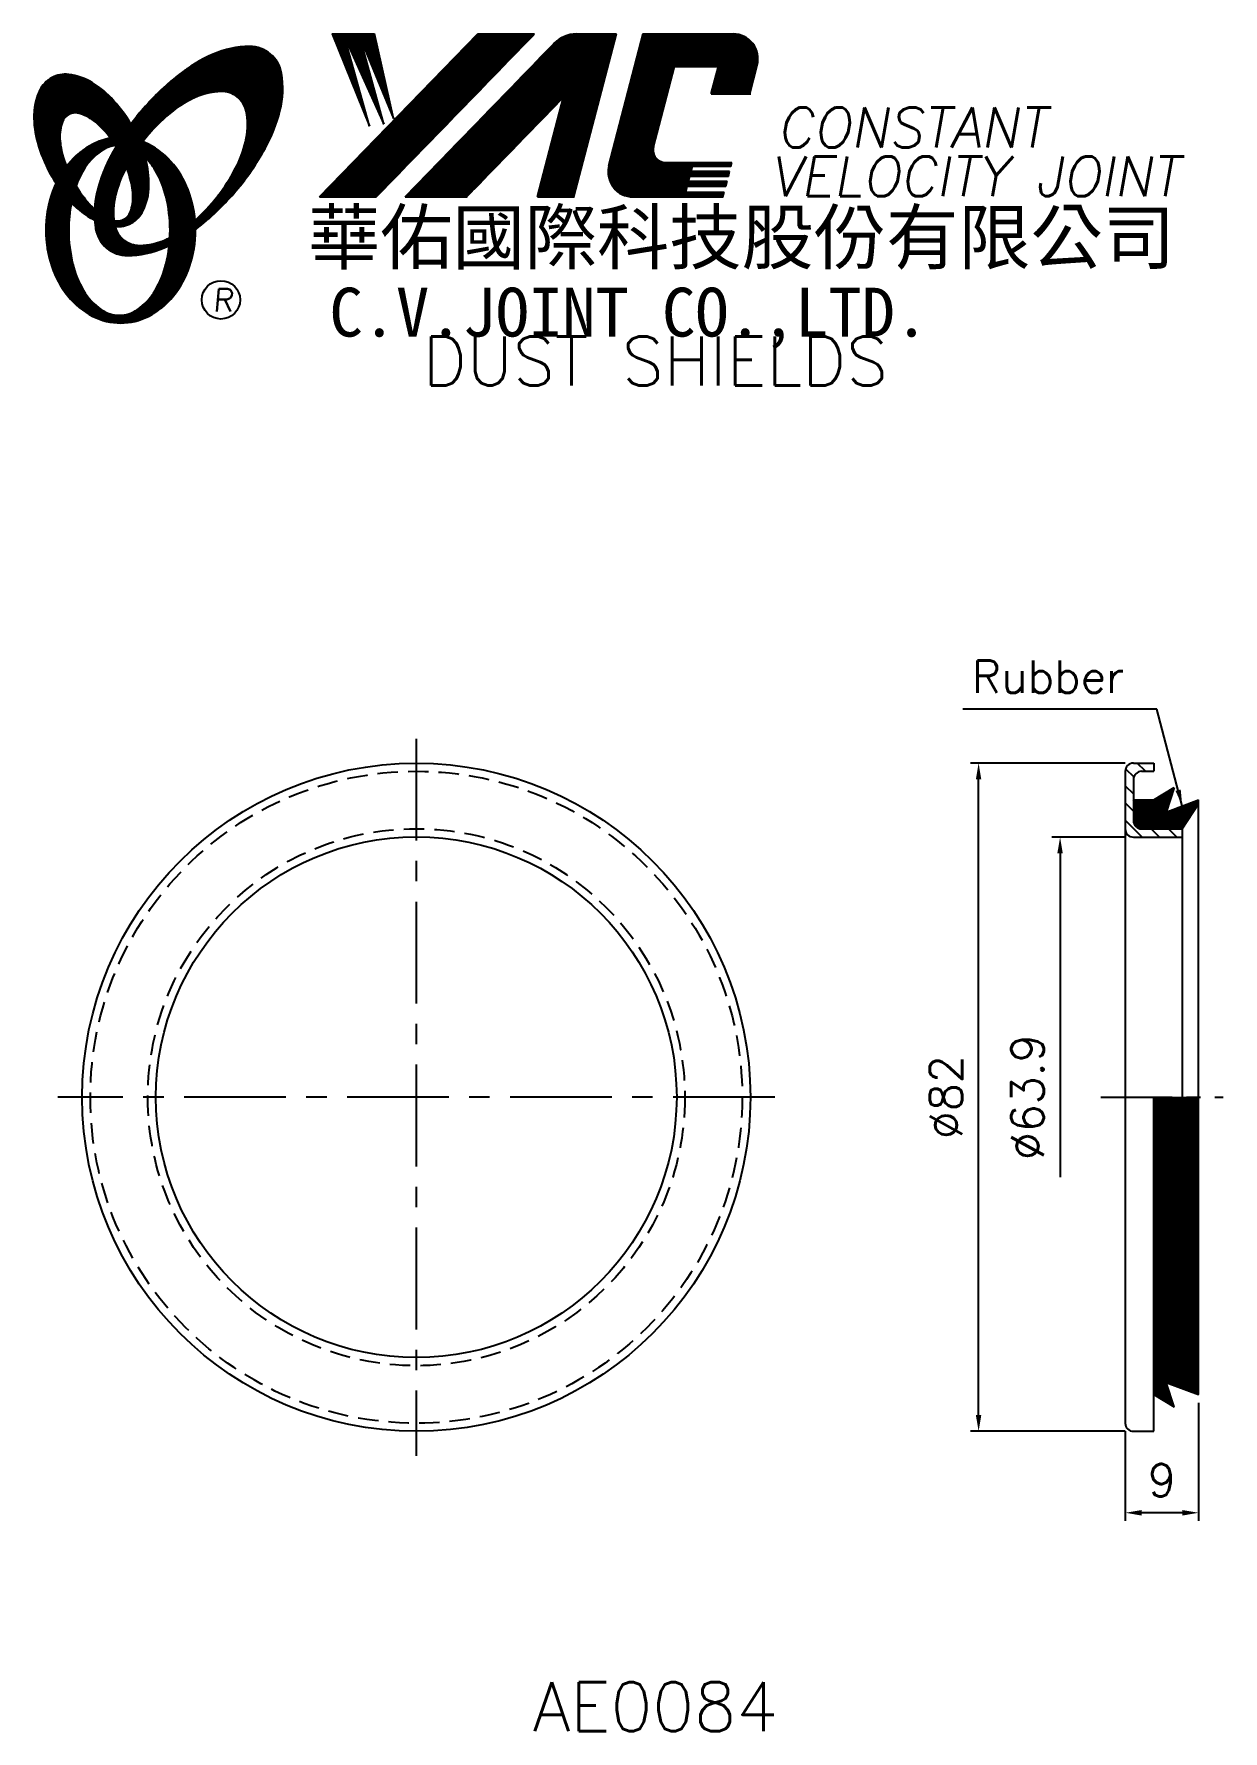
# Model space of a CAD drawing. Extents: x 104 to 250, y -1 to 207.
import ezdxf
from ezdxf.enums import TextEntityAlignment as Align

# ---------------------------------------------------------------- set-up
doc = ezdxf.new("R2010")
doc.units = 0
doc.header["$LTSCALE"] = 10
doc.header["$MEASUREMENT"] = 0
doc.linetypes.add('CENTER', pattern=[2, 1.25, -0.25, 0.25, -0.25])
doc.linetypes.add('HIDDEN', pattern=[0.375, 0.25, -0.125])
doc.layers.get('0').update_dxf_attribs({"linetype": 'CONTINUOUS'})
doc.layers.get('DEFPOINTS').update_dxf_attribs({"linetype": 'CONTINUOUS'})
doc.layers.add('4', color=4, linetype='CONTINUOUS')
doc.styles.add('CHINA', font='KAIU.TTF')
doc.styles.add('ITALICC', font='simplex.shx')
doc.dimstyles.new('STANDARD$0', dxfattribs={"dimtxt": 4, "dimasz": 2, "dimexe": 1, "dimexo": 1, "dimgap": 2, "dimtad": 1, "dimdec": 4, "dimzin": 10, "dimtxsty": 'ITALICC', "dimcen": 2, "dimclrd": 5, "dimclre": 5, "dimclrt": 18, "dimaunit": 1, "dimazin": 3, "dimtp": 0.1, "dimtfac": 0.7, "dimtdec": 4, "dimtmove": 0, "dimatfit": 3, "dimtolj": 1, "dimtzin": 10})
doc.dimstyles.new('STANDARD$7', dxfattribs={"dimtxt": 4, "dimasz": 2, "dimexe": 1, "dimexo": 1, "dimgap": 2, "dimtad": 1, "dimdec": 4, "dimzin": 10, "dimtxsty": 'ITALICC', "dimcen": -2, "dimclrd": 5, "dimclre": 5, "dimclrt": 18, "dimaunit": 1, "dimazin": 3, "dimtp": 2, "dimtfac": 0.75, "dimtdec": 4, "dimtmove": 0, "dimatfit": 3, "dimtolj": 1, "dimtzin": 10})
pattern_1 = [(45, (173.709694, -36.254811), (-0.00727476112, 0.00727476112), [])]
pattern_2 = [(45, (6.024393, 3.616427), (-0.0176776695, 0.0176776695), [])]
pattern_3 = [(45, (5.119149, 0.049598), (-0.00883883476, 0.00883883476), [])]

# ---------------------------------------------------------------- blocks, each defined once
blk = doc.blocks.new('*D14')
at = {"color": 5, "linetype": 'BYBLOCK'}
for p, q in [((238.08, 108.91), (229.08, 108.91)), ((230.08, 106.91), (230.08, 67.18))]:
    blk.add_line(p, q, dxfattribs=at)
blk.add_solid([(229.74, 106.91), (230.41, 106.91), (230.08, 108.91)], dxfattribs=at)
at = {"layer": 'DEFPOINTS', "color": 0, "linetype": 'BYBLOCK'}
for p in [(230.08, 108.91), (239.08, 108.91), (238.08, 45.06)]:
    blk.add_point(p, dxfattribs=at)
at = {"color": 18, "linetype": 'BYBLOCK', "insert": (226.08, 76.99), "char_height": 4, "attachment_point": 5, "rotation": 90, "style": 'ITALICC'}
blk.add_mtext('\\A1;∅63.9', dxfattribs=at)
blk = doc.blocks.new('*D15')
at = {"color": 5, "linetype": 'BYBLOCK'}
for p, q in [((238.08, 117.99), (219.08, 117.99)), ((220.08, 37.99), (220.08, 115.99)), ((238.08, 35.99), (219.08, 35.99))]:
    blk.add_line(p, q, dxfattribs=at)
for points in [[(219.74, 115.99), (220.41, 115.99), (220.08, 117.99)], [(219.74, 37.99), (220.41, 37.99), (220.08, 35.99)]]:
    blk.add_solid(points, dxfattribs=at)
at = {"layer": 'DEFPOINTS', "color": 0, "linetype": 'BYBLOCK'}
for p in [(220.08, 117.99), (239.08, 117.99), (239.08, 35.99)]:
    blk.add_point(p, dxfattribs=at)
at = {"color": 18, "linetype": 'BYBLOCK', "insert": (216.08, 76.99), "char_height": 4, "attachment_point": 5, "rotation": 90, "style": 'ITALICC'}
blk.add_mtext('\\A1;∅82', dxfattribs=at)
blk = doc.blocks.new('*D16')
at = {"color": 5, "linetype": 'BYBLOCK'}
for p, q in [((247.08, 39.49), (247.08, 24.99)), ((238.08, 35.99), (238.08, 24.99)), ((245.08, 25.99), (240.08, 25.99))]:
    blk.add_line(p, q, dxfattribs=at)
for points in [[(240.08, 26.32), (240.08, 25.65), (238.08, 25.99)], [(245.08, 26.32), (245.08, 25.65), (247.08, 25.99)]]:
    blk.add_solid(points, dxfattribs=at)
at = {"layer": 'DEFPOINTS', "color": 0, "linetype": 'BYBLOCK'}
for p in [(247.08, 40.49), (238.08, 36.99), (238.08, 25.99)]:
    blk.add_point(p, dxfattribs=at)
at = {"color": 18, "linetype": 'BYBLOCK', "insert": (242.58, 29.99), "char_height": 4, "attachment_point": 5, "style": 'ITALICC'}
blk.add_mtext('\\A1;9', dxfattribs=at)

msp = doc.modelspace()

# ---------------------------------------------------------------- hatches: boundary and pattern name
at = {"layer": '4', "linetype": 'CONTINUOUS'}
h = msp.add_hatch(dxfattribs=at)
h.set_pattern_fill('ANSI31', color=5, scale=0.1, style=0)
h.set_pattern_definition(pattern_3)
h.paths.add_polyline_path([(165.57785, 207.48058), (158.62055, 207.48058), (139.20394, 187.47682), (146.16125, 187.47682)])
h.paths.add_polyline_path([(169.12475, 199.71501), (165.94437, 187.47682), (170.42536, 187.47682), (175.62379, 207.48058), (170.72707, 207.48058, 0.202785967), (167.99299, 206.32416), (149.69886, 187.47682), (157.24577, 187.47682)])
h.paths.add_polyline_path([(182.75185, 203.48216), (188.14557, 203.48216), (187.27655, 200.13815), (191.99337, 200.13815), (192.91009, 203.66571, 0.490800957), (189.95989, 207.48058), (178.92557, 207.48058), (174.71852, 191.29169, 0.490800957), (177.66872, 187.47682), (188.70304, 187.47682), (188.85748, 188.07113), (184.14066, 188.07113), (184.33403, 188.81522), (189.05085, 188.81522), (189.20941, 189.42535), (184.49259, 189.42535), (184.65383, 190.04582), (189.37065, 190.04582), (189.52683, 190.64682), (184.81001, 190.64682), (184.96681, 191.25019), (189.68363, 191.25019), (189.80037, 191.69939), (181.66062, 191.69939, -0.490800957), (180.18552, 193.60682)])
h = msp.add_hatch(dxfattribs=at)
h.set_pattern_fill('ANSI31', color=1, scale=0.1, style=0)
h.set_pattern_definition(pattern_3)
h.paths.add_polyline_path([(145.93592, 207.48058), (140.75859, 207.48058), (145.32935, 196.17684), (142.26342, 207.13482), (147.09816, 196.4125), (144.15014, 207.13482), (148.27736, 197.11947)])
h = msp.add_hatch(dxfattribs=at)
h.set_pattern_fill('ANSI31', color=5, scale=0.082305, style=0)
h.set_pattern_definition([(45, (5.119149, 0.049598), (-0.00727476112, 0.00727476112), [])])
h.paths.add_polyline_path([(127.15462, 200.4181, -0.172879177), (129.09609, 199.75954, -0.172879177), (130.18339, 198.02149, -0.104527385), (130.21116, 194.69329, -0.065680101), (129.04163, 191.29134, -0.051823203), (126.60122, 187.44895, -0.044272532), (123.92625, 184.62261, -0.020203161), (123.97983, 183.4847, 0.006517006), (124.38438, 183.79677, 0.049863361), (128.9378, 188.20983, 0.049863361), (132.52744, 193.437, 0.063682799), (134.34849, 198.06434, 0.103597411), (134.53778, 202.64832, 0.177892575), (133.18918, 205.01859, 0.177892575), (130.62679, 205.95192, 0.103597411), (126.13899, 204.99887, 0.063682799), (121.88124, 202.4298, 0.049863361), (117.32782, 198.01674, 0.016070017), (116.05712, 196.41043, -0.007061632), (116.3044, 195.9734, -0.031648676), (117.25699, 193.93682, -0.008069351), (117.6889, 194.50113, -0.051823203), (120.86727, 197.75959, -0.065680101), (123.9092, 199.67994, -0.104527385)])
h.paths.add_polyline_path([(114.07895, 187.25678, -0.065680101), (115.24848, 190.65874, -0.006063428), (115.49242, 191.13375, 0.027613469), (114.76559, 192.72183, 0.017011252), (114.23217, 193.6568, 0.007829282), (113.73818, 192.78957, 0.063682799), (111.91714, 188.16223, 0.103597411), (111.72784, 183.57826, 0.177892575), (113.07645, 181.20798, 0.177892575), (115.63884, 180.27465, 0.103597411), (120.12664, 181.2277, 0.008811776), (120.7536, 181.51777, 0.013922709), (120.83093, 182.48758, -0.009086703), (120.38091, 182.27014, -0.104527385), (117.13549, 181.53198, -0.172879177), (115.19402, 182.19054, -0.172879177), (114.10673, 183.92859, -0.104527385)])
h = msp.add_hatch(dxfattribs=at)
h.set_pattern_fill('ANSI31', color=3, scale=0.082305, style=0)
h.set_pattern_definition(pattern_1)
h.paths.add_polyline_path([(111.35812, 201.46894, 0.106488277), (108.41624, 202.50751, 0.158297415), (106.32604, 202.11247, 0.158297415), (104.86671, 200.56478, 0.106488277), (104.15589, 197.52701, 0.071723199), (104.57394, 194.21406, 0.058080454), (106.11892, 190.39867, 0.058080454), (108.49997, 187.04088, 0.071723199), (111.06521, 184.90313, 0.020895977), (111.6054, 184.60114, -0.030777155), (111.58949, 185.97735, -0.042059526), (110.49313, 187.14012, -0.04691039), (108.87397, 189.62126, -0.04691039), (107.74569, 192.36075, -0.060581117), (107.34359, 194.62282, -0.10187153), (107.65521, 196.71102, -0.185892489), (108.4353, 197.60266, -0.185892489), (109.61194, 197.74078, -0.10187153), (111.50959, 196.81524, -0.060581117), (113.14642, 195.20297, -0.04691039), (114.76559, 192.72183, -0.04691039), (115.89387, 189.98234, -0.060581117), (116.29597, 187.72027, -0.10187153), (115.98435, 185.63207, -0.185892489), (115.20426, 184.74043, -0.185892489), (114.02761, 184.60231, -0.002013383), (113.98681, 184.61293, 0.021593804), (114.10673, 183.92859, 0.006477741), (114.12473, 183.85156, 0.14950097), (116.09729, 184.2596, 0.158297415), (117.55662, 185.80729, 0.106488277), (118.26743, 188.84505, 0.071723199), (117.84939, 192.15801, 0.058080454), (116.3044, 195.9734, 0.058080454), (113.92336, 199.33119, 0.071723199)])
h = msp.add_hatch(dxfattribs=at)
h.set_pattern_fill('ANSI31', color=1, scale=0.082305, style=0)
h.set_pattern_definition(pattern_1)
h.paths.add_polyline_path([(112.45174, 193.14549, -0.120168026), (114.14353, 193.79888, 0.016865385), (113.54377, 194.68162, 0.076648372), (111.38755, 193.9627, 0.104809576), (108.30309, 191.4496, 0.005838257), (108.13615, 191.2374, 0.028089978), (108.87397, 189.62126, 0.014237292), (109.3161, 188.83622, -0.045767751), (110.24128, 190.77306, -0.106890197)])
h.paths.add_polyline_path([(108.42037, 183.39087, -0.048711043), (108.75047, 186.77121, -0.007865741), (108.49997, 187.04088, -0.037695478), (106.86409, 189.15964, 0.03042545), (106.33877, 187.85566, 0.080710289), (105.61333, 183.39087, 0.080710289), (106.33877, 178.92608, 0.089265679), (108.30309, 175.33214, 0.104809576), (111.38755, 172.81904, 0.11926607), (114.79674, 171.9941, 0.11926607), (118.20593, 172.81904, 0.104809576), (121.29039, 175.33214, 0.089265679), (123.25471, 178.92608, 0.080710289), (123.98014, 183.39087, 0.080710289), (123.25471, 187.85566, 0.089265679), (121.29039, 191.4496, 0.104809576), (118.20593, 193.9627, 0.025513357), (117.51269, 194.27545, 0.004818181), (117.25699, 193.93682, -0.023722145), (117.79821, 192.34007, -0.065307489), (119.03339, 190.77306, -0.073950765), (120.34584, 187.57533, -0.060532391), (120.85429, 183.39087, -0.060532391), (120.34584, 179.20641, -0.073950765), (119.03339, 176.00868, -0.106890197), (116.82292, 173.63625, -0.153118262), (114.63733, 172.95088, -0.153118262), (112.45174, 173.63625, -0.106890197), (110.24128, 176.00868, -0.073950765), (108.92883, 179.20641, -0.060532391)])
h = msp.add_hatch(dxfattribs=at)
h.set_pattern_fill('ANSI31', color=5, scale=12, angle=90, style=0)
h.set_pattern_definition([(135, (6.0244, 3.6164), (-1.06066, -1.06066), [])])
h.paths.add_polyline_path([(245.07689, 108.91149), (245.07689, 109.91149), (240.07689, 109.91149, -0.414213562), (239.07689, 110.91149), (239.07689, 115.98649, -0.414213562), (240.07689, 116.98649), (241.57689, 116.98649), (241.57689, 117.98649), (239.07689, 117.98649, 0.414213562), (238.07689, 116.98649), (238.07689, 109.91149, 0.414213562), (239.07689, 108.91149)])
h = msp.add_hatch(dxfattribs=at)
h.set_pattern_fill('ANSI31', color=5, scale=0.2, style=0)
h.set_pattern_definition(pattern_2)
h.paths.add_polyline_path([(247.07689, 112.98649), (247.07689, 113.48649), (243.07689, 111.98649), (244.07689, 114.98649), (241.57689, 113.48649), (239.07689, 113.48649), (239.07689, 110.91149, 0.414213562), (240.07689, 109.91149), (245.07689, 109.91149)])
h = msp.add_hatch(dxfattribs=at)
h.set_pattern_fill('ANSI31', color=5, scale=0.2, style=0)
h.set_pattern_definition(pattern_2)
h.paths.add_polyline_path([(247.07689, 76.98649), (241.57689, 76.98649), (241.57689, 40.48649), (244.07689, 38.98649), (243.07689, 41.98649), (247.07689, 40.48649), (247.07689, 40.98649)])

# ---------------------------------------------------------------- linework, layer by layer
at = {"layer": '4', "color": 5, "linetype": 'CONTINUOUS'}
for p, q in [((139.20394, 187.47682), (158.62055, 207.48058)), ((146.16125, 187.47682), (165.57785, 207.48058)), ((149.69886, 187.47682), (167.99299, 206.32416)), ((158.62055, 207.48058), (165.57785, 207.48058)), ((170.42536, 187.47682), (175.62379, 207.48058)), ((170.72707, 207.48058), (175.62379, 207.48058)), ((174.71852, 191.29169), (178.92557, 207.48058)), ((178.92557, 207.48058), (189.95989, 207.48058)), ((180.18552, 193.60682), (182.75185, 203.48216)), ((182.75185, 203.48216), (188.14557, 203.48216)), ((187.27655, 200.13815), (188.14557, 203.48216)), ((191.99337, 200.13815), (192.91009, 203.66571)), ((187.27655, 200.13815), (192.1438, 200.13815)), ((157.24577, 187.47682), (169.12475, 199.71501)), ((165.94437, 187.47682), (169.12475, 199.71501)), ((181.66062, 191.69939), (189.80037, 191.69939)), ((189.68363, 191.25019), (189.80037, 191.69939)), ((184.49259, 189.42535), (184.65383, 190.04582)), ((184.65383, 190.04582), (189.37065, 190.04582)), ((184.81001, 190.64682), (184.96681, 191.25019)), ((184.81001, 190.64682), (189.52683, 190.64682)), ((184.96681, 191.25019), (189.68363, 191.25019)), ((189.37065, 190.04582), (189.52683, 190.64682)), ((139.20394, 187.47682), (146.16125, 187.47682)), ((149.69886, 187.47682), (157.24577, 187.47682)), ((165.94437, 187.47682), (170.42536, 187.47682)), ((177.66872, 187.47682), (188.70304, 187.47682)), ((184.14066, 188.07113), (184.33403, 188.81522)), ((184.14066, 188.07113), (188.85748, 188.07113)), ((184.33403, 188.81522), (189.05085, 188.81522)), ((184.49259, 189.42535), (189.20941, 189.42535)), ((188.70304, 187.47682), (188.85748, 188.07113)), ((189.05085, 188.81522), (189.20941, 189.42535))]:
    msp.add_line(p, q, dxfattribs=at)
at = {"layer": '4', "color": 1, "linetype": 'CONTINUOUS'}
for p, q in [((140.75859, 207.48058), (145.32935, 196.17684)), ((140.75859, 207.48058), (145.93592, 207.48058)), ((142.26342, 207.13482), (147.09816, 196.4125)), ((145.32935, 196.17684), (142.26342, 207.13482)), ((147.09816, 196.4125), (144.15014, 207.13482)), ((144.15014, 207.13482), (148.27736, 197.11947)), ((148.27736, 197.11947), (145.93592, 207.48058))]:
    msp.add_line(p, q, dxfattribs=at)
at = {"layer": '4', "color": 5, "linetype": 'CENTER'}
for p, q in [((151.07688, 120.98649), (151.07688, 32.98649)), ((195.07688, 76.98649), (107.07688, 76.98649))]:
    msp.add_line(p, q, dxfattribs=at)
at = {"layer": '4', "color": 7, "linetype": 'CONTINUOUS'}
for p, q in [((238.07689, 116.98649), (238.07689, 36.98649)), ((239.07689, 117.98649), (241.57689, 117.98649)), ((240.07689, 116.98649), (241.57689, 116.98649)), ((241.57689, 117.98649), (241.57689, 116.98649)), ((239.07689, 115.98649), (239.07689, 110.91149)), ((241.57689, 113.48649), (244.07689, 114.98649)), ((244.07689, 114.98649), (243.07689, 111.98649)), ((239.07689, 113.48649), (241.57689, 113.48649)), ((243.07689, 111.98649), (247.07689, 113.48649)), ((245.07689, 109.91149), (247.07689, 112.98649)), ((247.07689, 40.48649), (247.07689, 113.48649)), ((239.07689, 108.91149), (245.07689, 108.91149)), ((240.07689, 109.91149), (245.07689, 109.91149)), ((245.07689, 109.91149), (245.07689, 76.98649)), ((241.57689, 35.98649), (241.57689, 76.98649)), ((243.07689, 41.98649), (247.07689, 40.48649)), ((244.07689, 38.98649), (243.07689, 41.98649)), ((241.57689, 40.48649), (244.07689, 38.98649)), ((239.07689, 35.98649), (241.57689, 35.98649))]:
    msp.add_line(p, q, dxfattribs=at)
at = {"layer": '4', "color": 5, "linetype": 'CENTER', "ltscale": 0.7}
msp.add_line((235.07689, 76.98649), (250.07689, 76.98649), dxfattribs=at)
at = {"layer": '4', "color": 5, "linetype": 'CONTINUOUS'}
for points in [[(123.97983, 183.4847, 0.006517006), (124.38438, 183.79677, 0.049863361), (128.9378, 188.20983, 0.049863361), (132.52744, 193.437, 0.063682799), (134.34849, 198.06434, 0.103597411), (134.53778, 202.64832, 0.177892575), (133.18918, 205.01859, 0.177892575), (130.62679, 205.95192, 0.103597411), (126.13899, 204.99887, 0.063682799), (121.88124, 202.4298, 0.049863361), (117.32782, 198.01674, 0.016070017), (116.05712, 196.41043)], [(123.92625, 184.62261, 0.044272532), (126.60122, 187.44895, 0.051823203), (129.04163, 191.29134, 0.065680101), (130.21116, 194.69329, 0.104527385), (130.18339, 198.02149, 0.172879177), (129.09609, 199.75954, 0.172879177), (127.15462, 200.4181, 0.104527385), (123.9092, 199.67994, 0.065680101), (120.86727, 197.75959, 0.051823203), (117.6889, 194.50113, 0.008069351), (117.25699, 193.93682)], [(114.23217, 193.6568, 0.007829282), (113.73818, 192.78957, 0.063682799), (111.91714, 188.16223, 0.103597411), (111.72784, 183.57826, 0.177892575), (113.07645, 181.20798, 0.177892575), (115.63884, 180.27465, 0.103597411), (120.12664, 181.2277, 0.008811776), (120.7536, 181.51777, 0.008811776)], [(115.49242, 191.13375, 0.006063428), (115.24848, 190.65874, 0.065680101), (114.07895, 187.25678, 0.104527385), (114.10673, 183.92859, 0.172879177), (115.19402, 182.19054, 0.172879177), (117.13549, 181.53198, 0.104527385), (120.38091, 182.27014, 0.009086703), (120.83093, 182.48758, 0.009086703)]]:
    msp.add_lwpolyline(points, format="xyb", dxfattribs=at)
at = {"layer": '4', "color": 3, "linetype": 'CONTINUOUS'}
for points in [[(114.12473, 183.85156, 0.14950097), (116.09729, 184.2596, 0.158297415), (117.55662, 185.80729, 0.106488277), (118.26743, 188.84505, 0.071723199), (117.84939, 192.15801, 0.058080454), (116.3044, 195.9734, 0.058080454), (113.92336, 199.33119, 0.071723199), (111.35812, 201.46894, 0.106488277), (108.41624, 202.50751, 0.158297415), (106.32604, 202.11247, 0.158297415), (104.86671, 200.56478, 0.106488277), (104.15589, 197.52701, 0.071723199), (104.57394, 194.21406, 0.058080454), (106.11892, 190.39867, 0.058080454), (108.49997, 187.04088, 0.071723199), (111.06521, 184.90313, 0.020895977), (111.6054, 184.60114, 0.020895977)], [(113.98681, 184.61293, 0.002013383), (114.02761, 184.60231, 0.185892489), (115.20426, 184.74043, 0.185892489), (115.98435, 185.63207, 0.10187153), (116.29597, 187.72027, 0.060581117), (115.89387, 189.98234, 0.04691039), (114.76559, 192.72183, 0.04691039), (113.14642, 195.20297, 0.060581117), (111.50959, 196.81524, 0.10187153), (109.61194, 197.74078, 0.185892489), (108.4353, 197.60266, 0.185892489), (107.65521, 196.71102, 0.10187153), (107.34359, 194.62282, 0.060581117), (107.74569, 192.36075, 0.04691039), (108.87397, 189.62126, 0.04691039), (110.49313, 187.14012, 0.042059526), (111.58949, 185.97735, 0.042059526)]]:
    msp.add_lwpolyline(points, format="xyb", dxfattribs=at)
at = {"layer": '4', "color": 1, "linetype": 'CONTINUOUS'}
for points in [[(106.86409, 189.15964, 0.03042545), (106.33877, 187.85566, 0.080710289), (105.61333, 183.39087, 0.080710289), (106.33877, 178.92608, 0.089265679), (108.30309, 175.33214, 0.104809576), (111.38755, 172.81904, 0.11926607), (114.79674, 171.9941, 0.11926607), (118.20593, 172.81904, 0.104809576), (121.29039, 175.33214, 0.089265679), (123.25471, 178.92608, 0.080710289), (123.98014, 183.39087, 0.080710289), (123.25471, 187.85566, 0.089265679), (121.29039, 191.4496, 0.104809576), (118.20593, 193.9627, 0.025513357), (117.51269, 194.27545, 0.025513357)], [(113.54377, 194.68162, 0.076648372), (111.38755, 193.9627, 0.104809576), (108.30309, 191.4496, 0.005838257), (108.13615, 191.2374, 0.005838257)], [(114.14353, 193.79888, 0.120168026), (112.45174, 193.14549, 0.106890197), (110.24128, 190.77306, 0.045767751), (109.3161, 188.83622, 0.045767751)], [(108.75047, 186.77121, 0.048711043), (108.42037, 183.39087, 0.060532391), (108.92883, 179.20641, 0.073950765), (110.24128, 176.00868, 0.106890197), (112.45174, 173.63625, 0.153118262), (114.63733, 172.95088, 0.153118262), (116.82292, 173.63625, 0.106890197), (119.03339, 176.00868, 0.073950765), (120.34584, 179.20641, 0.060532391), (120.85429, 183.39087, 0.060532391), (120.34584, 187.57533, 0.073950765), (119.03339, 190.77306, 0.065307489), (117.79821, 192.34007)]]:
    msp.add_lwpolyline(points, format="xyb", dxfattribs=at)
at = {"layer": '4', "color": 5, "linetype": 'CONTINUOUS'}
msp.add_circle((127.10098, 174.84515), 2.35282, dxfattribs=at)
at = {"layer": '4', "color": 7, "linetype": 'CONTINUOUS'}
for radius in [41, 31.95]:
    msp.add_circle((151.07688, 76.98649), radius, dxfattribs=at)
at = {"layer": '4', "color": 5, "linetype": 'HIDDEN'}
for radius in [40, 32.95]:
    msp.add_circle((151.07688, 76.98649), radius, dxfattribs=at)
at = {"layer": '4', "color": 5, "linetype": 'CONTINUOUS'}
for centre, radius, start, end in [((170.72707, 203.67034), 3.81024, 90, 135.8533387), ((189.95989, 204.43239), 3.04819, 345.4326059, 90), ((181.66062, 193.22348), 1.5241, 165.4326059, 270), ((177.66872, 190.52501), 3.04819, 165.4326059, 270)]:
    msp.add_arc(centre, radius, start, end, dxfattribs=at)
at = {"layer": '4', "color": 7, "linetype": 'CONTINUOUS'}
for centre, start, end in [((239.07689, 116.98649), 90, 180), ((240.07689, 115.98649), 90, 180), ((240.07689, 110.91149), 180, 270), ((239.07689, 109.91149), 180, 270), ((239.07689, 36.98649), 180, 270)]:
    msp.add_arc(centre, 1, start, end, dxfattribs=at)
msp.add_point((245.07689, 108.91149), dxfattribs=at)
msp.add_point((245.07689, 108.91149), dxfattribs=at)

# ---------------------------------------------------------------- texts
at = {"layer": '4', "color": 5, "linetype": 'CONTINUOUS', "style": 'ITALICC'}
for s, height, oblique, p in [('CONSTANT', 4.9, 10, (195.35275, 193.54729)), ('VELOCITY JOINT', 4.9, 10, (194.47452, 187.55191)), ('R', 2.75625, 5, (126.14229, 173.43555))]:
    msp.add_text(s, height=height, dxfattribs=dict(at, oblique=oblique)).set_placement(p)
at = {"layer": '4', "color": 7, "linetype": 'CONTINUOUS', "style": 'CHINA'}
for s, height, p in [('華佑國際科技股份有限公司', 6.5, (137.79058, 179.28697)), ('C.V.JOINT CO.,LTD.', 6, (140.41922, 170.34076))]:
    msp.add_text(s, height=height, dxfattribs=at).set_placement(p)
at = {"layer": '4', "color": 18, "linetype": 'CONTINUOUS', "style": 'ITALICC'}
for s, p in [('DUST SHIELDS', (180.42194, 164.34793)), ('AE0084', (180.42194, -0.79946))]:
    msp.add_text(s, height=6, dxfattribs=at).set_placement(p, align=Align.CENTER)
at = {"layer": '4', "color": 18, "linetype": 'CONTINUOUS', "insert": (237.9348, 128.60603), "char_height": 4, "attachment_point": 6, "style": 'ITALICC'}
msp.add_mtext('\\A1;Rubber', dxfattribs=at)

# ---------------------------------------------------------------- dimensions: what is measured, and where the dimension line sits
at = {"layer": '4', "color": 7, "linetype": 'CONTINUOUS'}
dim = msp.add_linear_dim(base=(220.07691, 117.98649), p1=(239.07689, 35.98649), p2=(239.07689, 117.98649), angle=90, text='%%C82', dimstyle='STANDARD$0', dxfattribs=at)
dim.commit()
dim.dimension.update_dxf_attribs({"geometry": '*D15', "text_midpoint": (216.07691, 76.98649)})
dim = msp.add_linear_dim(base=(230.07688, 108.91149), p1=(238.07689, 45.06149), p2=(239.07689, 108.91149), angle=90, text='%%C63.9', dimstyle='STANDARD$0', override={"dimcen": -2, "dimse1": 1, "dimsd1": 1}, dxfattribs=at)
dim.commit()
dim.dimension.update_dxf_attribs({"geometry": '*D14', "text_midpoint": (226.07688, 76.98649)})
dim = msp.add_linear_dim(base=(238.07689, 25.98645), p1=(247.07689, 40.48649), p2=(238.07689, 36.98649), text='9', dimstyle='STANDARD$0', dxfattribs=at)
dim.commit()
dim.dimension.update_dxf_attribs({"geometry": '*D16', "text_midpoint": (242.57689, 29.98645)})

# ---------------------------------------------------------------- leaders
at = {"layer": '4', "color": 5, "linetype": 'CONTINUOUS', "annotation_type": 0, "has_hookline": 1, "hookline_direction": 1, "text_width": 19.80952}
msp.add_leader([(245.07689, 112.73649), (241.9348, 124.60603), (239.9348, 124.60603)], dimstyle='STANDARD$7', dxfattribs=at)

doc.saveas('drawing.dxf')
